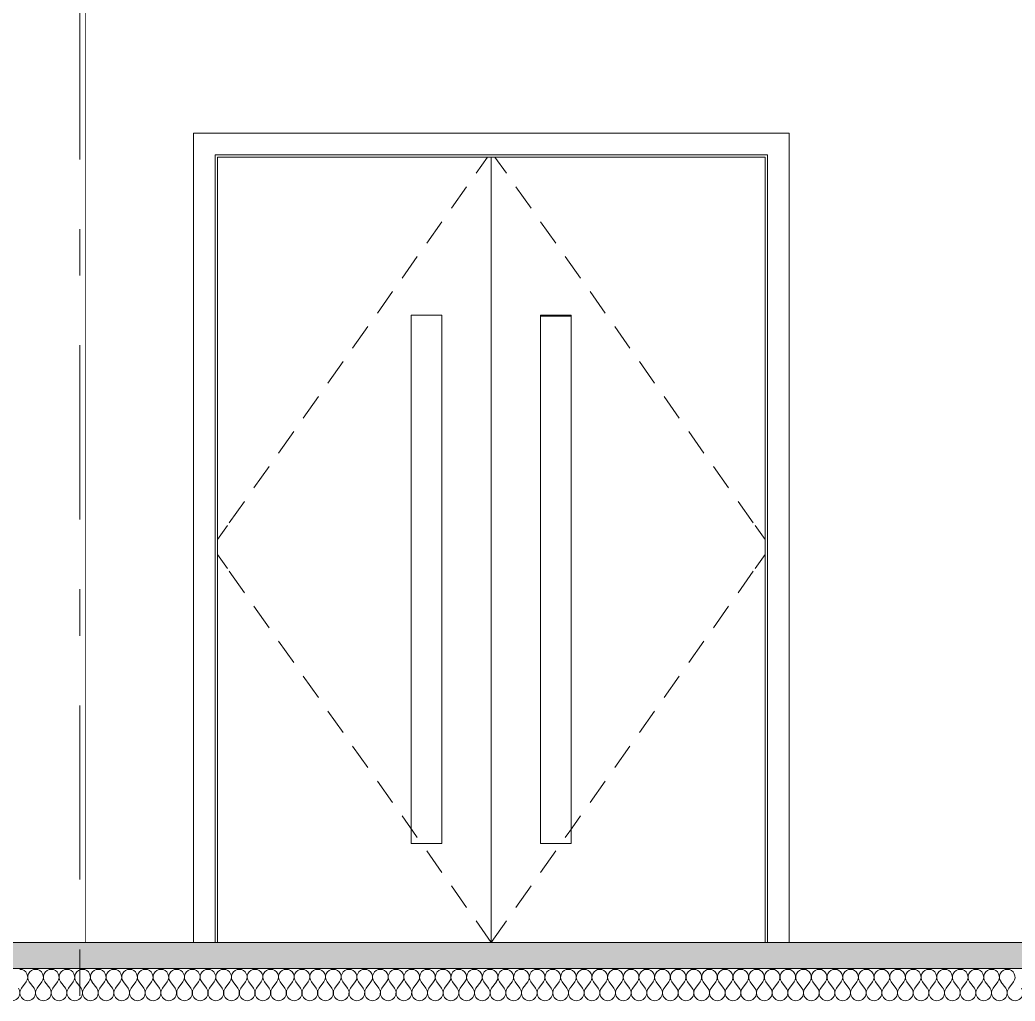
# Model space of a CAD drawing. Header units: millimetres. Extents: x -46169 to 228156, y -86316 to 18123.
# Drawn here: x 148482 to 151505, y -81289 to -78310 of the extents above; entities that cross this region are included whole.
import ezdxf
from ezdxf.enums import TextEntityAlignment as Align

# ---------------------------------------------------------------- set-up
doc = ezdxf.new("R2010")
doc.units = ezdxf.units.MM
doc.header["$MEASUREMENT"] = 0
for name, pattern in [('Dashed', [2822.222233, 1411.111116, -1411.111116]), ('Double Dashed', [1093.611073, 529.166651, -211.666656, 141.111112, -211.666656]), ('Wipeout_Contour', [1000, 0, -1000])]:
    doc.linetypes.add(name, pattern=pattern)
for name, color, linetype, lineweight, true_color in [('0_Pen_No__105', 7, 'Continuous', 15, 0xa6a6a6), ('New_A-15-MG_Structural_Grid_Phase_2_Pen_No__222', 7, 'Continuous', 13, 0x65af33), ('New_A-20-M_Floor_Slab_Pen_No__107', 7, 'Continuous', 15, 0xa6a6a6), ('New_A-20-M_Floor_Slab_Pen_No__109', 7, 'Continuous', 15, 0xa6a6a6), ('New_A-20-M_Floor_Slab_Pen_No__162', 7, 'Continuous', 0, 0xe47200), ('New_ArchiCAD Doors_Pen_No__63', 7, 'Continuous', 20, 0x606060)]:
    doc.layers.add(name, color=color, linetype=linetype, lineweight=lineweight, true_color=true_color)
for name, color, linetype in [('New_A-15-MG_Structural_Grid_Phase_2', 7, 'Continuous'), ('New_A-20-M_Floor_Slab', 7, 'Continuous'), ('New_A-25-M_Wall_Int', 7, 'Continuous'), ('New_ArchiCAD Doors', 7, 'Continuous')]:
    doc.layers.add(name, color=color, linetype=linetype)
doc.layers.add('New_A-20-M_Floor_Slab_Pen_No__1', color=7, linetype='Continuous', lineweight=13)
doc.layers.add('New_A-25-M_Wall_Int_Pen_No__87', color=8, linetype='Continuous', lineweight=20)
doc.styles.add('GENERATED_STYLE_1', font='')
doc.styles.get('GENERATED_STYLE_1').set_extended_font_data('Swis721 BT')

# ---------------------------------------------------------------- blocks, each defined once
blk = doc.blocks.new('Section Elem_20_1', base_point=(104446.8, -81111))
at = {"color": 254, "linetype": 'Wipeout_Contour', "lineweight": 0, "ltscale": 1343260.939101846}
blk.add_wipeout([(148681.1, -78136), (146939.8, -78136), (146939.8, -81111), (146939.8, -81111), (146939.8, -78653), (148449.8, -78653), (148449.8, -81111), (148681.1, -81111)], dxfattribs=at).dxf.layer = 'New_A-25-M_Wall_Int'
at = {"layer": 'New_A-25-M_Wall_Int_Pen_No__87', "linetype": 'Continuous'}
blk.add_line((148681.1, -78136), (148681.1, -81111), dxfattribs=at)
blk = doc.blocks.new('Section Elem_31_1', base_point=(104446.8, -81111))
at = {"color": 254, "linetype": 'Wipeout_Contour', "lineweight": 0, "ltscale": 2399140.187108962}
blk.add_wipeout([(148681.1, -81111), (149008.8, -81111), (149008.8, -78653), (150818.8, -78653), (150818.8, -81111), (152804.8, -81111), (152804.8, -78653), (154614.8, -78653), (154614.8, -81111), (154984.8, -81111), (154984.8, -77511), (151805, -77511), (151805, -78136), (148681.1, -78136)], dxfattribs=at).dxf.layer = 'New_A-25-M_Wall_Int'
blk = doc.blocks.new('Section Elem_49_1', base_point=(104446.8, -81111))
at = {"color": 254, "linetype": 'Wipeout_Contour', "lineweight": 0, "ltscale": 676441.902046}
blk.add_wipeout([(149074.8, -81111), (149074.8, -78719), (149008.8, -78653), (149008.8, -81111)], dxfattribs=at).dxf.layer = 'New_ArchiCAD Doors'
at = {"color": 254, "linetype": 'Wipeout_Contour', "lineweight": 0, "ltscale": 682598.082574}
blk.add_wipeout([(150818.8, -78653), (150752.8, -78719), (150752.8, -81111), (150818.8, -81111)], dxfattribs=at).dxf.layer = 'New_ArchiCAD Doors'
at = {"color": 254, "linetype": 'Wipeout_Contour', "lineweight": 0, "ltscale": 679452.820903}
blk.add_wipeout([(149913.8, -80811), (149913.8, -79206), (149763.8, -79206), (149763.8, -80811)], dxfattribs=at).dxf.layer = 'New_ArchiCAD Doors'
at = {"color": 254, "linetype": 'Wipeout_Contour', "lineweight": 0, "ltscale": 677238.869764}
blk.add_wipeout([(149008.8, -78653), (149074.8, -78719), (150752.8, -78719), (150818.8, -78653)], dxfattribs=at).dxf.layer = 'New_ArchiCAD Doors'
at = {"layer": 'New_ArchiCAD Doors_Pen_No__63', "linetype": 'Continuous'}
for p, q in [((149008.8, -78653), (149008.8, -81111)), ((150818.8, -78653), (149008.8, -78653)), ((150818.8, -81111), (150818.8, -78653))]:
    blk.add_line(p, q, dxfattribs=at)
at = {"color": 254, "linetype": 'Wipeout_Contour', "lineweight": 0, "ltscale": 676607.91497}
blk.add_wipeout([(149081.8, -78726), (149074.8, -78726), (149074.8, -81111), (149081.8, -81111)], dxfattribs=at).dxf.layer = 'New_ArchiCAD Doors'
at = {"color": 254, "linetype": 'Wipeout_Contour', "lineweight": 0, "ltscale": 682506.077858}
blk.add_wipeout([(150745.8, -78726), (150745.8, -81111), (150752.8, -81111), (150752.8, -78726)], dxfattribs=at).dxf.layer = 'New_ArchiCAD Doors'
at = {"color": 254, "linetype": 'Wipeout_Contour', "lineweight": 0, "ltscale": 1015963.569550616}
blk.add_wipeout([(149074.8, -78719), (149074.8, -78726), (149081.8, -78726), (150745.8, -78726), (150752.8, -78726), (150752.8, -78719)], dxfattribs=at).dxf.layer = 'New_ArchiCAD Doors'
at = {"color": 254, "linetype": 'Wipeout_Contour', "lineweight": 0, "ltscale": 677821.68088}
blk.add_wipeout([(149670.8, -79206), (149081.8, -79206), (149081.8, -80811), (149670.8, -80811)], dxfattribs=at).dxf.layer = 'New_ArchiCAD Doors'
at = {"color": 254, "linetype": 'Wipeout_Contour', "lineweight": 0, "ltscale": 681615.20396}
blk.add_wipeout([(150745.8, -79206), (150156.8, -79206), (150156.8, -80811), (150745.8, -80811)], dxfattribs=at).dxf.layer = 'New_ArchiCAD Doors'
at = {"layer": 'New_ArchiCAD Doors_Pen_No__63', "linetype": 'Continuous'}
for p, q in [((149538.7, -79240.9), (149492.6, -79306.2)), ((150288.8, -79240.9), (150334.9, -79306.2)), ((149463.7, -79347), (149417.6, -79412.4)), ((150363.8, -79347), (150409.9, -79412.4)), ((149388.7, -79453.2), (149342.6, -79518.6)), ((150438.8, -79453.2), (150484.9, -79518.6)), ((149313.7, -79559.4), (149267.6, -79624.8)), ((150513.8, -79559.4), (150559.9, -79624.8)), ((149238.7, -79665.6), (149192.6, -79730.9)), ((150588.8, -79665.6), (150634.9, -79730.9)), ((149163.7, -79771.8), (149117.6, -79837.1)), ((150663.8, -79771.8), (150709.9, -79837.1)), ((149111.9, -79845.1), (149081.8, -79887.8)), ((150715.6, -79845.1), (150745.8, -79887.8)), ((149111.9, -79975.8), (149081.8, -79933.1)), ((150715.6, -79975.8), (150745.8, -79933.1)), ((149163.7, -80049.1), (149117.6, -79983.8)), ((150663.8, -80049.1), (150709.9, -79983.8)), ((149238.7, -80155.3), (149192.6, -80090)), ((150588.8, -80155.3), (150634.9, -80090)), ((149313.7, -80261.5), (149267.6, -80196.2)), ((150513.8, -80261.5), (150559.9, -80196.2)), ((149388.7, -80367.7), (149342.6, -80302.3)), ((150438.8, -80367.7), (150484.9, -80302.3)), ((149463.7, -80473.9), (149417.6, -80408.5)), ((150363.8, -80473.9), (150409.9, -80408.5)), ((149538.7, -80580.1), (149492.6, -80514.7)), ((150288.8, -80580.1), (150334.9, -80514.7)), ((149613.7, -80686.2), (149567.6, -80620.9)), ((150213.8, -80686.2), (150259.9, -80620.9))]:
    blk.add_line(p, q, dxfattribs=at)
at = {"color": 254, "linetype": 'Wipeout_Contour', "lineweight": 0, "ltscale": 1015042.940571641}
blk.add_wipeout([(149081.8, -78726), (149081.8, -79206), (149670.8, -79206), (149763.8, -79206), (149913.8, -79206), (149913.8, -78726)], dxfattribs=at).dxf.layer = 'New_ArchiCAD Doors'
at = {"color": 254, "linetype": 'Wipeout_Contour', "lineweight": 0, "ltscale": 1020318.32352594}
blk.add_wipeout([(149670.8, -80811), (149081.8, -80811), (149081.8, -81111), (149913.8, -81111), (149913.8, -80811), (149763.8, -80811)], dxfattribs=at).dxf.layer = 'New_ArchiCAD Doors'
at = {"layer": 'New_ArchiCAD Doors_Pen_No__63', "linetype": 'Continuous'}
for p, q in [((149074.8, -81111), (149074.8, -78719)), ((149081.8, -81111), (149081.8, -78726)), ((149838.7, -78816.1), (149792.6, -78881.5)), ((149763.7, -78922.3), (149717.6, -78987.7)), ((149688.7, -79028.5), (149642.6, -79093.8)), ((149613.7, -79134.7), (149567.6, -79200)), ((149763.7, -80898.6), (149717.6, -80833.3)), ((149838.7, -81004.8), (149792.6, -80939.4))]:
    blk.add_line(p, q, dxfattribs=at)
at = {"color": 254, "linetype": 'Wipeout_Contour', "lineweight": 0, "ltscale": 679024.13895}
blk.add_wipeout([(149670.8, -80811), (149763.8, -80811), (149763.8, -79206), (149670.8, -79206)], dxfattribs=at).dxf.layer = 'New_ArchiCAD Doors'
at = {"color": 254, "linetype": 'Wipeout_Contour', "lineweight": 0, "ltscale": 679982.150774}
blk.add_wipeout([(149913.8, -80811), (150063.8, -80811), (150063.8, -79206), (149913.8, -79206)], dxfattribs=at).dxf.layer = 'New_ArchiCAD Doors'
at = {"layer": 'New_ArchiCAD Doors_Pen_No__63', "linetype": 'Continuous'}
for p, q in [((149670.8, -80811), (149670.8, -79206)), ((149670.8, -79206), (149763.8, -79206)), ((149763.8, -79206), (149763.8, -80811)), ((149688.7, -80792.4), (149642.6, -80727.1)), ((149763.8, -80811), (149670.8, -80811))]:
    blk.add_line(p, q, dxfattribs=at)
at = {"color": 254, "linetype": 'Wipeout_Contour', "lineweight": 0, "ltscale": 1018683.317536198}
blk.add_wipeout([(150745.8, -78726), (149913.8, -78726), (149913.8, -79206), (150063.8, -79206), (150156.8, -79206), (150745.8, -79206)], dxfattribs=at).dxf.layer = 'New_ArchiCAD Doors'
at = {"color": 254, "linetype": 'Wipeout_Contour', "lineweight": 0, "ltscale": 1023939.389010379}
blk.add_wipeout([(149913.8, -80811), (149913.8, -81111), (150745.8, -81111), (150745.8, -80811), (150156.8, -80811), (150063.8, -80811)], dxfattribs=at).dxf.layer = 'New_ArchiCAD Doors'
at = {"layer": 'New_ArchiCAD Doors_Pen_No__63', "linetype": 'Continuous'}
for p, q in [((149074.8, -78719), (150752.8, -78719)), ((149081.8, -78726), (150745.8, -78726)), ((149902.5, -78726), (149867.6, -78775.3)), ((149913.8, -78726), (149913.8, -81111)), ((149925.1, -78726), (149959.9, -78775.3)), ((150745.8, -78726), (150745.8, -81111)), ((150752.8, -78719), (150752.8, -81111)), ((149988.8, -78816.1), (150034.9, -78881.5)), ((150063.8, -78922.3), (150109.9, -78987.7)), ((150138.8, -79028.5), (150184.9, -79093.8)), ((150213.8, -79134.7), (150259.9, -79200)), ((150063.8, -80898.6), (150109.9, -80833.3)), ((149988.8, -81004.8), (150034.9, -80939.4)), ((149913.8, -81111), (149867.6, -81045.6)), ((149913.8, -81111), (149959.9, -81045.6))]:
    blk.add_line(p, q, dxfattribs=at)
at = {"color": 254, "linetype": 'Wipeout_Contour', "lineweight": 0, "ltscale": 680413.783133}
blk.add_wipeout([(150063.8, -80811), (150156.8, -80811), (150156.8, -79209), (150063.8, -79209)], dxfattribs=at).dxf.layer = 'New_ArchiCAD Doors'
at = {"layer": 'New_ArchiCAD Doors_Pen_No__63', "linetype": 'Continuous'}
for p, q in [((150138.8, -80792.4), (150184.9, -80727.1)), ((150063.8, -80811), (150156.8, -80811))]:
    blk.add_line(p, q, dxfattribs=at)
at = {"color": 254, "linetype": 'Wipeout_Contour', "lineweight": 0, "ltscale": 678903.944706}
blk.add_wipeout([(150063.8, -79209), (150156.8, -79209), (150156.8, -79206), (150063.8, -79206)], dxfattribs=at).dxf.layer = 'New_ArchiCAD Doors'
at = {"layer": 'New_ArchiCAD Doors_Pen_No__63', "linetype": 'Continuous'}
for p, q in [((150063.8, -79206), (150063.8, -80811)), ((150156.8, -79206), (150063.8, -79206)), ((150156.8, -79209), (150063.8, -79209)), ((150156.8, -80811), (150156.8, -79206))]:
    blk.add_line(p, q, dxfattribs=at)
blk = doc.blocks.new('*X184', base_point=(104446.8, -81111))
at = {"layer": 'New_A-20-M_Floor_Slab_Pen_No__107', "linetype": 'Continuous'}
for p, q in [((148486.3, -81250), (148500.6, -81230.9)), ((148524.4, -81250), (148510.1, -81230.9)), ((148533.9, -81250), (148548.2, -81230.9)), ((148572, -81250), (148557.8, -81230.9)), ((148581.6, -81250), (148595.9, -81230.9)), ((148619.7, -81250), (148605.4, -81230.9)), ((148629.2, -81250), (148643.5, -81230.9)), ((148667.3, -81250), (148653, -81230.9)), ((148676.8, -81250), (148691.1, -81230.9)), ((148714.9, -81250), (148700.6, -81230.9)), ((148724.4, -81250), (148738.7, -81230.9)), ((148762.5, -81250), (148748.2, -81230.9)), ((148772, -81250), (148786.3, -81230.9)), ((148810.1, -81250), (148795.9, -81230.9)), ((148819.7, -81250), (148833.9, -81230.9)), ((148857.8, -81250), (148843.5, -81230.9)), ((148867.3, -81250), (148881.6, -81230.9)), ((148905.4, -81250), (148891.1, -81230.9)), ((148914.9, -81250), (148929.2, -81230.9)), ((148953, -81250), (148938.7, -81230.9)), ((148962.5, -81250), (148976.8, -81230.9)), ((149000.6, -81250), (148986.3, -81230.9)), ((149010.1, -81250), (149024.4, -81230.9)), ((149048.2, -81250), (149033.9, -81230.9)), ((149057.8, -81250), (149072, -81230.9)), ((149095.9, -81250), (149081.6, -81230.9)), ((149105.4, -81250), (149119.7, -81230.9)), ((149143.5, -81250), (149129.2, -81230.9)), ((149153, -81250), (149167.3, -81230.9)), ((149191.1, -81250), (149176.8, -81230.9)), ((149200.6, -81250), (149214.9, -81230.9)), ((149238.7, -81250), (149224.4, -81230.9)), ((149248.2, -81250), (149262.5, -81230.9)), ((149286.3, -81250), (149272, -81230.9)), ((149295.9, -81250), (149310.1, -81230.9)), ((149333.9, -81250), (149319.7, -81230.9)), ((149343.5, -81250), (149357.8, -81230.9)), ((149381.6, -81250), (149367.3, -81230.9)), ((149391.1, -81250), (149405.4, -81230.9)), ((149429.2, -81250), (149414.9, -81230.9)), ((149438.7, -81250), (149453, -81230.9)), ((149476.8, -81250), (149462.5, -81230.9)), ((149486.3, -81250), (149500.6, -81230.9)), ((149524.4, -81250), (149510.1, -81230.9)), ((149533.9, -81250), (149548.2, -81230.9)), ((149572, -81250), (149557.8, -81230.9)), ((149581.6, -81250), (149595.9, -81230.9)), ((149619.7, -81250), (149605.4, -81230.9)), ((149629.2, -81250), (149643.5, -81230.9)), ((149667.3, -81250), (149653, -81230.9)), ((149676.8, -81250), (149691.1, -81230.9)), ((149714.9, -81250), (149700.6, -81230.9)), ((149724.4, -81250), (149738.7, -81230.9)), ((149762.5, -81250), (149748.2, -81230.9)), ((149772, -81250), (149786.3, -81230.9)), ((149810.1, -81250), (149795.9, -81230.9)), ((149819.7, -81250), (149833.9, -81230.9)), ((149857.8, -81250), (149843.5, -81230.9)), ((149867.3, -81250), (149881.6, -81230.9)), ((149905.4, -81250), (149891.1, -81230.9)), ((149914.9, -81250), (149929.2, -81230.9)), ((149953, -81250), (149938.7, -81230.9)), ((149962.5, -81250), (149976.8, -81230.9)), ((150000.6, -81250), (149986.3, -81230.9)), ((150010.1, -81250), (150024.4, -81230.9)), ((150048.2, -81250), (150033.9, -81230.9)), ((150057.8, -81250), (150072, -81230.9)), ((150095.9, -81250), (150081.6, -81230.9)), ((150105.4, -81250), (150119.7, -81230.9)), ((150143.5, -81250), (150129.2, -81230.9)), ((150153, -81250), (150167.3, -81230.9)), ((150191.1, -81250), (150176.8, -81230.9)), ((150200.6, -81250), (150214.9, -81230.9)), ((150238.7, -81250), (150224.4, -81230.9)), ((150248.2, -81250), (150262.5, -81230.9)), ((150286.3, -81250), (150272, -81230.9)), ((150295.9, -81250), (150310.1, -81230.9)), ((150333.9, -81250), (150319.7, -81230.9)), ((150343.5, -81250), (150357.8, -81230.9)), ((150381.6, -81250), (150367.3, -81230.9)), ((150391.1, -81250), (150405.4, -81230.9)), ((150429.2, -81250), (150414.9, -81230.9)), ((150438.7, -81250), (150453, -81230.9)), ((150476.8, -81250), (150462.5, -81230.9)), ((150486.3, -81250), (150500.6, -81230.9)), ((150524.4, -81250), (150510.1, -81230.9)), ((150533.9, -81250), (150548.2, -81230.9)), ((150572, -81250), (150557.8, -81230.9)), ((150581.6, -81250), (150595.9, -81230.9)), ((150619.7, -81250), (150605.4, -81230.9)), ((150629.2, -81250), (150643.5, -81230.9)), ((150667.3, -81250), (150653, -81230.9)), ((150676.8, -81250), (150691.1, -81230.9)), ((150714.9, -81250), (150700.6, -81230.9)), ((150724.4, -81250), (150738.7, -81230.9)), ((150762.5, -81250), (150748.2, -81230.9)), ((150772, -81250), (150786.3, -81230.9)), ((150810.1, -81250), (150795.9, -81230.9)), ((150819.7, -81250), (150833.9, -81230.9)), ((150857.8, -81250), (150843.5, -81230.9)), ((150867.3, -81250), (150881.6, -81230.9)), ((150905.4, -81250), (150891.1, -81230.9)), ((150914.9, -81250), (150929.2, -81230.9)), ((150953, -81250), (150938.7, -81230.9)), ((150962.5, -81250), (150976.8, -81230.9)), ((151000.6, -81250), (150986.3, -81230.9)), ((151010.1, -81250), (151024.4, -81230.9)), ((151048.2, -81250), (151033.9, -81230.9)), ((151057.8, -81250), (151072, -81230.9)), ((151095.9, -81250), (151081.6, -81230.9)), ((151105.4, -81250), (151119.7, -81230.9)), ((151143.5, -81250), (151129.2, -81230.9)), ((151153, -81250), (151167.3, -81230.9)), ((151191.1, -81250), (151176.8, -81230.9)), ((151200.6, -81250), (151214.9, -81230.9)), ((151238.7, -81250), (151224.4, -81230.9)), ((151248.2, -81250), (151262.5, -81230.9)), ((151286.3, -81250), (151272, -81230.9)), ((151295.9, -81250), (151310.1, -81230.9)), ((151333.9, -81250), (151319.7, -81230.9)), ((151343.5, -81250), (151357.8, -81230.9)), ((151381.6, -81250), (151367.3, -81230.9)), ((151391.1, -81250), (151405.4, -81230.9)), ((151429.2, -81250), (151414.9, -81230.9)), ((151438.7, -81250), (151453, -81230.9)), ((151476.8, -81250), (151462.5, -81230.9)), ((151486.3, -81250), (151500.6, -81230.9))]:
    blk.add_line(p, q, dxfattribs=at)
for centre, start, end in [((148481.6, -81216.7), 323.1301, 90), ((148529.2, -81216.7), 90, 216.8699), ((148529.2, -81216.7), 323.1301, 90), ((148576.8, -81216.7), 90, 216.8699), ((148576.8, -81216.7), 323.1301, 90), ((148624.4, -81216.7), 90, 216.8699), ((148624.4, -81216.7), 323.1301, 90), ((148672, -81216.7), 90, 216.8699), ((148672, -81216.7), 323.1301, 90), ((148719.7, -81216.7), 90, 216.8699), ((148719.7, -81216.7), 323.1301, 90), ((148767.3, -81216.7), 90, 216.8699), ((148767.3, -81216.7), 323.1301, 90), ((148814.9, -81216.7), 90, 216.8699), ((148814.9, -81216.7), 323.1301, 90), ((148862.5, -81216.7), 90, 216.8699), ((148862.5, -81216.7), 323.1301, 90), ((148910.1, -81216.7), 90, 216.8699), ((148910.1, -81216.7), 323.1301, 90), ((148957.8, -81216.7), 90, 216.8699), ((148957.8, -81216.7), 323.1301, 90), ((149005.4, -81216.7), 90, 216.8699), ((149005.4, -81216.7), 323.1301, 90), ((149053, -81216.7), 90, 216.8699), ((149053, -81216.7), 323.1301, 90), ((149100.6, -81216.7), 90, 216.8699), ((149100.6, -81216.7), 323.1301, 90), ((149148.2, -81216.7), 90, 216.8699), ((149148.2, -81216.7), 323.1301, 90), ((149195.9, -81216.7), 90, 216.8699), ((149195.9, -81216.7), 323.1301, 90), ((149243.5, -81216.7), 90, 216.8699), ((149243.5, -81216.7), 323.1301, 90), ((149291.1, -81216.7), 90, 216.8699), ((149291.1, -81216.7), 323.1301, 90), ((149338.7, -81216.7), 90, 216.8699), ((149338.7, -81216.7), 323.1301, 90), ((149386.3, -81216.7), 90, 216.8699), ((149386.3, -81216.7), 323.1301, 90), ((149433.9, -81216.7), 90, 216.8699), ((149433.9, -81216.7), 323.1301, 90), ((149481.6, -81216.7), 90, 216.8699), ((149481.6, -81216.7), 323.1301, 90), ((149529.2, -81216.7), 90, 216.8699), ((149529.2, -81216.7), 323.1301, 90), ((149576.8, -81216.7), 90, 216.8699), ((149576.8, -81216.7), 323.1301, 90), ((149624.4, -81216.7), 90, 216.8699), ((149624.4, -81216.7), 323.1301, 90), ((149672, -81216.7), 90, 216.8699), ((149672, -81216.7), 323.1301, 90), ((149719.7, -81216.7), 90, 216.8699), ((149719.7, -81216.7), 323.1301, 90), ((149767.3, -81216.7), 90, 216.8699), ((149767.3, -81216.7), 323.1301, 90), ((149814.9, -81216.7), 90, 216.8699), ((149814.9, -81216.7), 323.1301, 90), ((149862.5, -81216.7), 90, 216.8699), ((149862.5, -81216.7), 323.1301, 90), ((149910.1, -81216.7), 90, 216.8699), ((149910.1, -81216.7), 323.1301, 90), ((149957.8, -81216.7), 90, 216.8699), ((149957.8, -81216.7), 323.1301, 90), ((150005.4, -81216.7), 90, 216.8699), ((150005.4, -81216.7), 323.1301, 90), ((150053, -81216.7), 90, 216.8699), ((150053, -81216.7), 323.1301, 90), ((150100.6, -81216.7), 90, 216.8699), ((150100.6, -81216.7), 323.1301, 90), ((150148.2, -81216.7), 90, 216.8699), ((150148.2, -81216.7), 323.1301, 90), ((150195.9, -81216.7), 90, 216.8699), ((150195.9, -81216.7), 323.1301, 90), ((150243.5, -81216.7), 90, 216.8699), ((150243.5, -81216.7), 323.1301, 90), ((150291.1, -81216.7), 90, 216.8699), ((150291.1, -81216.7), 323.1301, 90), ((150338.7, -81216.7), 90, 216.8699), ((150338.7, -81216.7), 323.1301, 90), ((150386.3, -81216.7), 90, 216.8699), ((150386.3, -81216.7), 323.1301, 90), ((150433.9, -81216.7), 90, 216.8699), ((150433.9, -81216.7), 323.1301, 90), ((150481.6, -81216.7), 90, 216.8699), ((150481.6, -81216.7), 323.1301, 90), ((150529.2, -81216.7), 90, 216.8699), ((150529.2, -81216.7), 323.1301, 90), ((150576.8, -81216.7), 90, 216.8699), ((150576.8, -81216.7), 323.1301, 90), ((150624.4, -81216.7), 90, 216.8699), ((150624.4, -81216.7), 323.1301, 90), ((150672, -81216.7), 90, 216.8699), ((150672, -81216.7), 323.1301, 90), ((150719.7, -81216.7), 90, 216.8699), ((150719.7, -81216.7), 323.1301, 90), ((150767.3, -81216.7), 90, 216.8699), ((150767.3, -81216.7), 323.1301, 90), ((150814.9, -81216.7), 90, 216.8699), ((150814.9, -81216.7), 323.1301, 90), ((150862.5, -81216.7), 90, 216.8699), ((150862.5, -81216.7), 323.1301, 90), ((150910.1, -81216.7), 90, 216.8699), ((150910.1, -81216.7), 323.1301, 90), ((150957.8, -81216.7), 90, 216.8699), ((150957.8, -81216.7), 323.1301, 90), ((151005.4, -81216.7), 90, 216.8699), ((151005.4, -81216.7), 323.1301, 90), ((151053, -81216.7), 90, 216.8699), ((151053, -81216.7), 323.1301, 90), ((151100.6, -81216.7), 90, 216.8699), ((151100.6, -81216.7), 323.1301, 90), ((151148.2, -81216.7), 90, 216.8699), ((151148.2, -81216.7), 323.1301, 90), ((151195.9, -81216.7), 90, 216.8699), ((151195.9, -81216.7), 323.1301, 90), ((151243.5, -81216.7), 90, 216.8699), ((151243.5, -81216.7), 323.1301, 90), ((151291.1, -81216.7), 90, 216.8699), ((151291.1, -81216.7), 323.1301, 90), ((151338.7, -81216.7), 90, 216.8699), ((151338.7, -81216.7), 323.1301, 90), ((151386.3, -81216.7), 90, 216.8699), ((151386.3, -81216.7), 323.1301, 90), ((151433.9, -81216.7), 90, 216.8699), ((151433.9, -81216.7), 323.1301, 90), ((151481.6, -81216.7), 90, 216.8699), ((151481.6, -81216.7), 323.1301, 90), ((148457.8, -81264.3), 143.1301, 36.8699), ((148505.4, -81264.3), 143.1301, 36.8699), ((148553, -81264.3), 143.1301, 36.8699), ((148600.6, -81264.3), 143.1301, 36.8699), ((148648.2, -81264.3), 143.1301, 36.8699), ((148695.9, -81264.3), 143.1301, 36.8699), ((148743.5, -81264.3), 143.1301, 36.8699), ((148791.1, -81264.3), 143.1301, 36.8699), ((148838.7, -81264.3), 143.1301, 36.8699), ((148886.3, -81264.3), 143.1301, 36.8699), ((148933.9, -81264.3), 143.1301, 36.8699), ((148981.6, -81264.3), 143.1301, 36.8699), ((149029.2, -81264.3), 143.1301, 36.8699), ((149076.8, -81264.3), 143.1301, 36.8699), ((149124.4, -81264.3), 143.1301, 36.8699), ((149172, -81264.3), 143.1301, 36.8699), ((149219.7, -81264.3), 143.1301, 36.8699), ((149267.3, -81264.3), 143.1301, 36.8699), ((149314.9, -81264.3), 143.1301, 36.8699), ((149362.5, -81264.3), 143.1301, 36.8699), ((149410.1, -81264.3), 143.1301, 36.8699), ((149457.8, -81264.3), 143.1301, 36.8699), ((149505.4, -81264.3), 143.1301, 36.8699), ((149553, -81264.3), 143.1301, 36.8699), ((149600.6, -81264.3), 143.1301, 36.8699), ((149648.2, -81264.3), 143.1301, 36.8699), ((149695.9, -81264.3), 143.1301, 36.8699), ((149743.5, -81264.3), 143.1301, 36.8699), ((149791.1, -81264.3), 143.1301, 36.8699), ((149838.7, -81264.3), 143.1301, 36.8699), ((149886.3, -81264.3), 143.1301, 36.8699), ((149933.9, -81264.3), 143.1301, 36.8699), ((149981.6, -81264.3), 143.1301, 36.8699), ((150029.2, -81264.3), 143.1301, 36.8699), ((150076.8, -81264.3), 143.1301, 36.8699), ((150124.4, -81264.3), 143.1301, 36.8699), ((150172, -81264.3), 143.1301, 36.8699), ((150219.7, -81264.3), 143.1301, 36.8699), ((150267.3, -81264.3), 143.1301, 36.8699), ((150314.9, -81264.3), 143.1301, 36.8699), ((150362.5, -81264.3), 143.1301, 36.8699), ((150410.1, -81264.3), 143.1301, 36.8699), ((150457.8, -81264.3), 143.1301, 36.8699), ((150505.4, -81264.3), 143.1301, 36.8699), ((150553, -81264.3), 143.1301, 36.8699), ((150600.6, -81264.3), 143.1301, 36.8699), ((150648.2, -81264.3), 143.1301, 36.8699), ((150695.9, -81264.3), 143.1301, 36.8699), ((150743.5, -81264.3), 143.1301, 36.8699), ((150791.1, -81264.3), 143.1301, 36.8699), ((150838.7, -81264.3), 143.1301, 36.8699), ((150886.3, -81264.3), 143.1301, 36.8699), ((150933.9, -81264.3), 143.1301, 36.8699), ((150981.6, -81264.3), 143.1301, 36.8699), ((151029.2, -81264.3), 143.1301, 36.8699), ((151076.8, -81264.3), 143.1301, 36.8699), ((151124.4, -81264.3), 143.1301, 36.8699), ((151172, -81264.3), 143.1301, 36.8699), ((151219.7, -81264.3), 143.1301, 36.8699), ((151267.3, -81264.3), 143.1301, 36.8699), ((151314.9, -81264.3), 143.1301, 36.8699), ((151362.5, -81264.3), 143.1301, 36.8699), ((151410.1, -81264.3), 143.1301, 36.8699), ((151457.8, -81264.3), 143.1301, 36.8699), ((151505.4, -81264.3), 143.1301, 36.8699)]:
    blk.add_arc(centre, 23.8, start, end, dxfattribs=at)
blk = doc.blocks.new('Section Elem_146_1', base_point=(104446.8, -81111))
at = {"color": 254, "linetype": 'Wipeout_Contour', "lineweight": 0, "ltscale": 680435.593353}
blk.add_wipeout([(160483.1, -81190), (160483.1, -81111), (138338.7, -81111), (138338.7, -81190)], dxfattribs=at).dxf.layer = 'New_A-20-M_Floor_Slab'
at = {"layer": 'New_A-20-M_Floor_Slab_Pen_No__109', "linetype": 'Continuous'}
h = blk.add_hatch(dxfattribs=at)
h.set_pattern_fill('Lightweight_Concrete_0001', color=256, style=0, pattern_type=2)
h.set_pattern_definition([(0, (104446.8, -81110.96), (0, 779.423), [48.75, -401.25]), (0, (104671.8, -80721.25), (0, 779.423), [48.75, -401.25]), (60, (104446.8, -81110.96), (-675, 389.711), [48.75, -401.25]), (60, (104896.8, -81110.96), (-675, 389.711), [48.75, -401.25]), (120, (104495.5, -81110.96), (675, 389.711), [48.75, -401.25]), (120, (104945.5, -81110.96), (675, 389.711), [48.75, -401.25]), (0, (104446.78, -81035.96), (0, 150), [0, -150, 0, -225]), (45, (104521.78, -81035.96), (-106.066, 106.066), [0, -112.5, 0, -187.5])])
h.paths.add_polyline_path([(160483.1, -81190), (160483.1, -81111), (138338.7, -81111), (138338.7, -81190)])
at = {"layer": 'New_A-20-M_Floor_Slab_Pen_No__162', "linetype": 'Continuous'}
blk.add_hatch(color=256, dxfattribs=at).paths.add_polyline_path([(160483.1, -81190.5), (160483.1, -81190), (138338.7, -81190), (138338.7, -81190.5)])
at = {"layer": 'New_A-20-M_Floor_Slab_Pen_No__1', "linetype": 'Continuous', "flags": 128}
blk.add_lwpolyline([(177172.4, -81111), (160483.1, -81111), (138338.7, -81111), (126599.8, -81111), (105107.6, -81111)], dxfattribs=at)
at = {"color": 254, "linetype": 'Wipeout_Contour', "lineweight": 0, "ltscale": 680607.976528}
blk.add_wipeout([(138338.7, -81290.5), (160483.1, -81290.5), (160483.1, -81190.5), (138338.7, -81190.5)], dxfattribs=at).dxf.layer = 'New_A-20-M_Floor_Slab'
at = {"layer": 'New_A-20-M_Floor_Slab_Pen_No__1', "linetype": 'Continuous', "flags": 128}
for points in [[(181470.3, -81190), (160483.1, -81190), (138338.7, -81190), (126599.8, -81190), (105107.6, -81190)], [(181470.3, -81190.5), (160483.1, -81190.5), (138338.7, -81190.5), (126599.8, -81190.5), (105107.6, -81190.5)]]:
    blk.add_lwpolyline(points, dxfattribs=at)
at = {"layer": 'New_A-20-M_Floor_Slab'}
blk.add_blockref('*X184', (104446.8, -81111), dxfattribs=at)
blk = doc.blocks.new('Standard grid marker[7]_1', base_point=(148663.8, -59706.3))
at = {"layer": 'New_A-15-MG_Structural_Grid_Phase_2_Pen_No__222', "linetype": 'Double Dashed'}
blk.add_line((148663.8, -60706.3), (148663.8, -84111), dxfattribs=at)
at = {"layer": 'New_A-15-MG_Structural_Grid_Phase_2_Pen_No__222', "style": 'GENERATED_STYLE_1'}
for tag, p in [('AC_MarkerText_1_0', (148663.8, -59162.9)), ('AC_MarkerText_1_1', (148663.8, -85567.6))]:
    blk.add_attdef(tag, text='', height=350, rotation=360, dxfattribs=at).set_placement(p, align=Align.MIDDLE_CENTER)
blk = doc.blocks.new('A03 Atrium Longitudinal Section_STORY_MARKER', base_point=(104446.8, -81111))
at = {"layer": '0_Pen_No__105', "linetype": 'Dashed', "ltscale": 0.2}
blk.add_line((105107.6, -81111), (184115, -81111), dxfattribs=at)

msp = doc.modelspace()

# ---------------------------------------------------------------- block references
at = {"layer": 'New_A-25-M_Wall_Int'}
msp.add_blockref('Section Elem_20_1', (104446.8, -81111), dxfattribs=at)

# ---------------------------------------------------------------- next in the draw order: block references
msp.add_blockref('Section Elem_31_1', (104446.8, -81111), dxfattribs=at)

# ---------------------------------------------------------------- next in the draw order: block references
at = {"layer": 'New_ArchiCAD Doors'}
msp.add_blockref('Section Elem_49_1', (104446.8, -81111), dxfattribs=at)

# ---------------------------------------------------------------- next in the draw order: block references
at = {"layer": 'New_A-20-M_Floor_Slab'}
msp.add_blockref('Section Elem_146_1', (104446.8, -81111), dxfattribs=at)

# ---------------------------------------------------------------- next in the draw order: block references
at = {"layer": 'New_A-15-MG_Structural_Grid_Phase_2', "color": 8, "linetype": 'Continuous', "lineweight": 15}
msp.add_blockref('Standard grid marker[7]_1', (148663.8, -59706.3), dxfattribs=at)

# ---------------------------------------------------------------- next in the draw order: block references
at = {"linetype": 'Continuous', "lineweight": 0}
msp.add_blockref('A03 Atrium Longitudinal Section_STORY_MARKER', (104446.8, -81111), dxfattribs=at)

doc.saveas('drawing.dxf')
